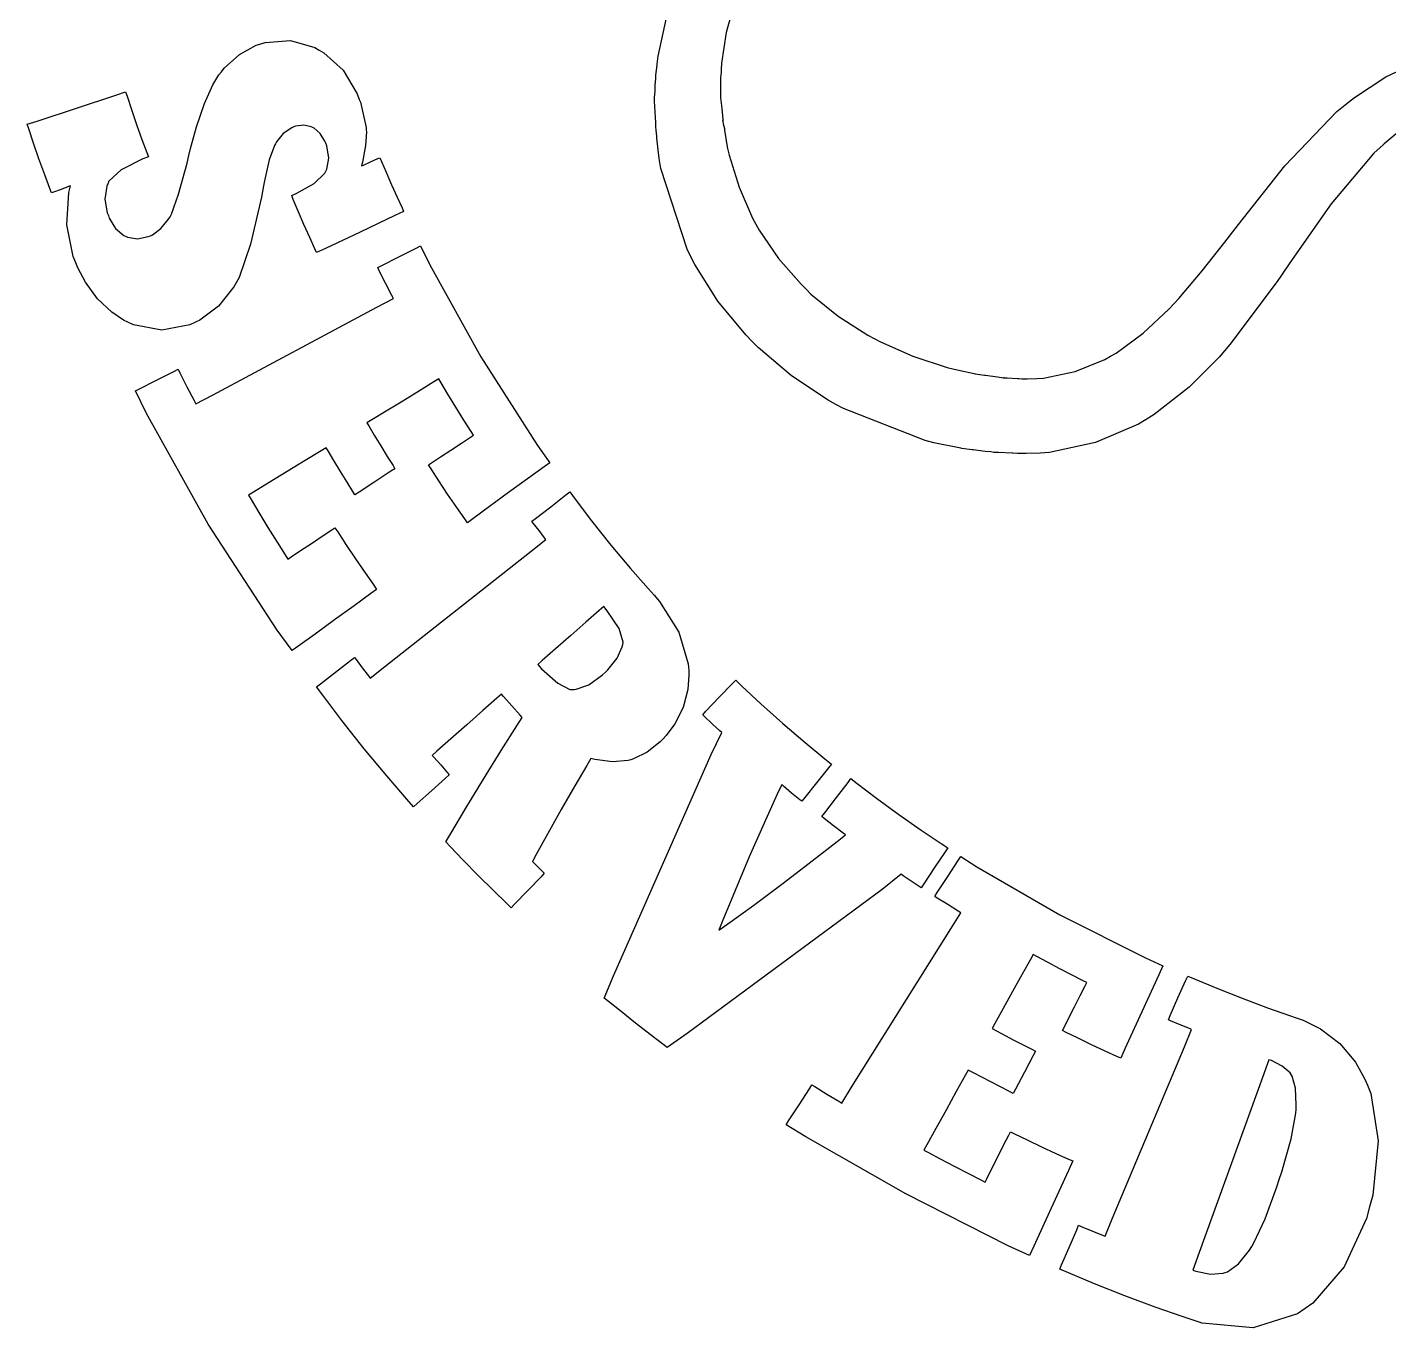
# Model space of a CAD drawing. Extents: x 58 to 299, y 50 to 312.
# Drawn here: x 65.5 to 154.3, y 56.1 to 140.9 of the extents above; entities that cross this region are included whole.
import ezdxf

# ---------------------------------------------------------------- set-up
doc = ezdxf.new("R2010")
doc.units = 0
doc.header["$MEASUREMENT"] = 0

msp = doc.modelspace()

# ---------------------------------------------------------------- linework, layer by layer
at = {"color": 40}
for points in [[(111.653, 142.506), (111.111, 140.578), (110.798, 138.563), (110.772, 138.148), (110.772, 137.99), (110.736, 137.633), (110.736, 137.513), (110.736, 136.313), (110.808, 135.607), (110.878, 134.902), (110.878, 134.797), (110.878, 134.797), (110.878, 134.831), (110.878, 134.831), (110.878, 134.797), (110.913, 134.621), (110.985, 134.302), (111.001, 134.197), (111.177, 133.113), (111.195, 132.997), (111.3, 132.574), (111.953, 130.489), (112.817, 128.455), (113.029, 128.058), (113.25, 127.671), (114.511, 125.837), (115.984, 124.143), (116.31, 123.825), (116.628, 123.508), (118.401, 122.075), (120.349, 120.835), (120.756, 120.614), (121.161, 120.394), (123.286, 119.451), (125.519, 118.719), (125.978, 118.604), (127.283, 118.321), (127.335, 118.305), (127.961, 118.226), (128.022, 118.217), (128.8, 118.11), (129.187, 118.04), (129.223, 118.04), (129.224, 118.04), (129.231, 118.04), (129.187, 118.04), (129.187, 118.04), (129.433, 118.04), (130.105, 118.004), (130.183, 118.004), (130.394, 117.978), (130.422, 117.968), (130.74, 117.968), (131.374, 118.004), (131.805, 118.032), (133.865, 118.451), (135.801, 119.24), (136.172, 119.451), (136.542, 119.663), (138.301, 120.964), (139.973, 122.53), (140.299, 122.873), (140.617, 123.217), (142.143, 125.025), (143.633, 126.904), (143.933, 127.283), (144.515, 128.05), (147.536, 131.882), (150.927, 135.414), (151.694, 136.032), (152.082, 136.34), (154.128, 137.681), (156.315, 138.704)], [(154.798, 133.959), (154.03, 133.315), (153.952, 133.244), (153.352, 132.698), (150.57, 129.391), (147.876, 125.554), (147.321, 124.743), (147.038, 124.338), (143.959, 120.219), (143.617, 119.804), (143.264, 119.399), (141.296, 117.431), (139.012, 115.641), (138.501, 115.322), (137.988, 115.014), (135.188, 113.821), (132.194, 113.171), (131.586, 113.135), (130.668, 113.101), (130.211, 113.101), (130.095, 113.101), (129.796, 113.127), (129.752, 113.135), (128.87, 113.171), (128.552, 113.171), (128.375, 113.206), (127.988, 113.242), (127.212, 113.348), (127.14, 113.357), (126.479, 113.436), (126.401, 113.454), (124.637, 113.807), (124.08, 113.949), (118.752, 116.038), (118.251, 116.31), (117.748, 116.585), (115.357, 118.164), (113.18, 120.025), (112.783, 120.438), (112.376, 120.844), (110.564, 123.045), (109.051, 125.44), (108.796, 125.942), (108.549, 126.445), (106.848, 131.692), (106.751, 132.221), (106.733, 132.354), (106.583, 133.677), (106.575, 133.809), (106.539, 134.196), (106.503, 134.408), (106.503, 134.691), (106.469, 135.396), (106.433, 136.102), (106.433, 136.306), (106.469, 136.762), (106.469, 136.914), (106.469, 137.116), (106.503, 137.572), (106.503, 137.724), (106.511, 137.796), (106.6, 138.439), (106.609, 138.501), (106.67, 139.022), (107.217, 141.536)]]:
    msp.add_lwpolyline(points, dxfattribs=at)
at = {"color": 7}
for points in [[(65.5105, 134.585), (66.1539, 134.797), (68.7201, 135.643), (71.2872, 136.49), (71.9307, 136.701), (72.0245, 136.414), (72.3113, 135.545), (72.6447, 134.559), (72.9933, 133.587), (73.3062, 132.748), (73.4138, 132.468), (73.043, 132.328), (71.64, 131.614), (70.8381, 130.864), (70.7679, 130.704), (70.696, 130.546), (70.5721, 129.704), (70.7305, 128.809), (70.8021, 128.623), (70.8628, 128.457), (71.2735, 127.781), (71.8069, 127.336), (71.9307, 127.283), (72.0535, 127.222), (72.7026, 127.116), (73.4039, 127.256), (73.5542, 127.317), (73.6769, 127.371), (74.228, 127.777), (74.7268, 128.393), (74.8249, 128.552), (74.9131, 128.712), (75.3883, 130.03), (75.9354, 132.037), (76.0596, 132.538), (76.1683, 133.01), (76.5528, 134.41), (77.0763, 135.948), (77.6206, 137.148), (78.0161, 137.809), (78.1763, 138.006), (78.3608, 138.237), (79.3612, 139.145), (80.4499, 139.736), (80.6799, 139.806), (81.0232, 139.922), (82.6865, 140.049), (84.2603, 139.594), (84.5605, 139.417), (84.8596, 139.251), (86.1176, 138.118), (87.0398, 136.579), (87.1721, 136.208), (87.2423, 136.032), (87.6198, 134.382), (87.6293, 134.232), (87.6378, 134.083), (87.5757, 133.197), (87.3732, 132.117), (87.3125, 131.869), (87.4353, 131.922), (87.9119, 132.133), (88.3874, 132.345), (88.5112, 132.398), (88.6121, 132.162), (88.918, 131.451), (89.275, 130.639), (89.6373, 129.833), (89.9569, 129.137), (90.0645, 128.904), (89.4994, 128.632), (87.2367, 127.552), (84.9574, 126.489), (84.3841, 126.224), (84.2712, 126.468), (83.9364, 127.2), (83.5586, 128.05), (83.1882, 128.914), (82.8668, 129.675), (82.7624, 129.928), (83.0612, 130.061), (84.2162, 130.722), (84.9133, 131.384), (84.9835, 131.516), (85.054, 131.648), (85.1821, 132.368), (85.0456, 133.174), (84.9835, 133.35), (84.9298, 133.474), (84.613, 133.981), (84.2257, 134.328), (84.1375, 134.372), (84.0398, 134.416), (83.5462, 134.523), (83.0171, 134.452), (82.9028, 134.408), (82.7705, 134.356), (82.1972, 133.981), (81.7644, 133.446), (81.704, 133.314), (81.6321, 133.192), (81.3015, 132.257), (80.9886, 130.899), (80.9265, 130.564), (80.7847, 129.824), (80.0848, 126.763), (79.3295, 124.584), (79.1626, 124.284), (78.9947, 123.985), (77.9942, 122.727), (76.7637, 121.805), (76.4826, 121.672), (76.1199, 121.496), (74.2901, 121.143), (72.4422, 121.496), (72.0729, 121.672), (71.7959, 121.812), (71.0226, 122.334), (70.1008, 123.203), (69.318, 124.278), (68.8178, 125.225), (68.6855, 125.553), (68.5176, 125.96), (68.0985, 128.032), (68.2265, 130.14), (68.3327, 130.564), (68.2089, 130.52), (67.7153, 130.335), (67.2207, 130.149), (67.098, 130.105), (66.9851, 130.401), (66.6517, 131.291), (66.2767, 132.319), (65.9172, 133.36), (65.6096, 134.279), (65.5105, 134.585)], [(72.566, 117.192), (72.8391, 117.335), (73.9454, 117.899), (75.0715, 118.463), (75.354, 118.604), (75.4683, 118.375), (75.9217, 117.463), (76.393, 116.567), (76.5168, 116.346), (77.5931, 116.92), (88.3172, 122.652), (89.3932, 123.226), (89.2874, 123.42), (88.882, 124.218), (88.4756, 125.034), (88.3708, 125.236), (88.6435, 125.378), (89.7502, 125.942), (90.8748, 126.507), (91.1571, 126.647), (91.7649, 125.413), (95.0958, 119.403), (98.7958, 113.621), (99.5895, 112.5), (99.2283, 112.241), (98.1452, 111.458), (96.9077, 110.557), (95.6691, 109.649), (94.5871, 108.851), (94.2276, 108.585), (94.0498, 108.835), (93.5221, 109.583), (92.9294, 110.447), (92.3505, 111.325), (91.8503, 112.101), (91.6862, 112.36), (91.882, 112.491), (92.4705, 112.882), (93.1499, 113.33), (93.8294, 113.779), (94.4178, 114.171), (94.6146, 114.3), (94.4605, 114.544), (93.9987, 115.276), (93.4724, 116.122), (92.9527, 116.975), (92.505, 117.72), (92.3576, 117.968), (92.0433, 117.774), (91.0978, 117.191), (90.0105, 116.528), (88.9233, 115.871), (87.9796, 115.302), (87.6653, 115.112), (87.7838, 114.91), (88.1447, 114.306), (88.5694, 113.612), (88.9991, 112.919), (89.3741, 112.316), (89.4994, 112.113), (89.2348, 111.946), (88.1944, 111.267), (87.1541, 110.588), (86.8895, 110.419), (86.7586, 110.622), (86.3741, 111.231), (85.9413, 111.941), (85.514, 112.657), (85.1436, 113.282), (85.0194, 113.488), (84.6748, 113.282), (83.6443, 112.656), (82.466, 111.937), (81.2934, 111.217), (80.2778, 110.592), (79.9402, 110.383), (80.1109, 110.101), (80.6235, 109.248), (81.2133, 108.277), (81.8085, 107.319), (82.3352, 106.495), (82.514, 106.222), (82.7207, 106.358), (83.3409, 106.77), (84.0493, 107.244), (84.7563, 107.72), (85.3765, 108.132), (85.5846, 108.267), (85.762, 107.994), (86.3011, 107.178), (86.928, 106.244), (87.5633, 105.317), (88.1158, 104.513), (88.3006, 104.246), (87.9327, 103.98), (86.8303, 103.177), (85.561, 102.253), (84.2864, 101.33), (83.1688, 100.526), (82.7966, 100.259), (81.8169, 101.592), (77.3105, 108.501), (73.2977, 115.711), (72.566, 117.192)], [(84.3841, 97.8958), (84.6307, 98.0818), (85.6188, 98.8356), (86.6055, 99.6075), (86.8535, 99.8001), (86.9583, 99.6678), (87.3647, 99.1306), (87.7715, 98.5933), (87.8777, 98.461), (88.8298, 99.2106), (98.389, 106.741), (99.3429, 107.491), (99.2547, 107.607), (98.8963, 108.078), (98.5213, 108.569), (98.425, 108.692), (98.6716, 108.877), (99.6597, 109.631), (100.646, 110.403), (100.894, 110.596), (101.249, 110.125), (102.325, 108.715), (103.58, 107.134), (104.867, 105.6), (106.013, 104.291), (106.398, 103.857), (106.751, 103.46), (108.016, 101.46), (108.628, 99.387), (108.656, 98.9542), (108.668, 98.6441), (108.593, 97.7043), (108.297, 96.5426), (107.757, 95.4677), (107.182, 94.7014), (106.962, 94.4742), (106.794, 94.2979), (105.948, 93.6198), (105.066, 93.187), (104.881, 93.1333), (104.705, 93.0811), (103.695, 92.9968), (102.525, 93.1429), (102.27, 93.2035), (102.008, 92.7597), (101.228, 91.4231), (100.338, 89.8797), (99.4625, 88.3225), (98.709, 86.9569), (98.461, 86.5008), (98.5393, 86.4224), (98.848, 86.1138), (99.1567, 85.8051), (99.2367, 85.725), (99.0244, 85.4964), (98.1604, 84.5965), (97.2951, 83.6979), (97.0841, 83.4679), (96.792, 83.7477), (95.921, 84.5922), (94.9233, 85.5804), (93.9394, 86.589), (93.0949, 87.4751), (92.8165, 87.7715), (93.1415, 88.3225), (94.1243, 89.9721), (95.2623, 91.8559), (96.4212, 93.7246), (97.4453, 95.3463), (97.7896, 95.8854), (97.6574, 96.0356), (97.1187, 96.6445), (96.581, 97.2524), (96.4487, 97.4026), (96.1457, 97.1367), (95.2377, 96.333), (94.1917, 95.4098), (93.1443, 94.4866), (92.2362, 93.6833), (91.9346, 93.4159), (92.039, 93.2931), (92.48, 92.7943), (92.921, 92.2775), (93.0271, 92.1452), (92.7971, 91.9346), (91.8767, 91.0925), (90.9366, 90.2684), (90.6999, 90.0645), (90.2642, 90.5648), (88.9674, 92.0722), (87.4889, 93.8484), (86.0351, 95.691), (84.7908, 97.342), (84.3841, 97.8958)], [(103.117, 103.117), (102.827, 102.864), (101.957, 102.102), (100.965, 101.231), (99.9712, 100.36), (99.103, 99.5976), (98.8138, 99.3429), (99.0505, 99.0699), (100.127, 98.122), (100.914, 97.7194), (101.177, 97.7194), (101.326, 97.729), (102.133, 98.02), (103.029, 98.6635), (103.223, 98.848), (103.382, 98.9983), (103.985, 99.7479), (104.325, 100.499), (104.352, 100.648), (104.378, 100.79), (104.118, 101.684), (103.346, 102.844), (103.117, 103.117)], [(103.152, 77.5751), (103.743, 79.0402), (110.119, 93.4695), (110.808, 94.8972), (110.684, 95.0129), (110.189, 95.48), (109.696, 95.9474), (109.573, 96.0617), (109.784, 96.2918), (110.648, 97.204), (111.512, 98.0983), (111.724, 98.3188), (112.132, 97.9343), (113.364, 96.7853), (114.793, 95.4927), (116.248, 94.2467), (117.534, 93.1954), (117.968, 92.8508), (117.774, 92.6042), (116.998, 91.634), (116.222, 90.6653), (116.028, 90.4173), (115.896, 90.5235), (115.363, 90.9518), (114.846, 91.3956), (114.723, 91.5099), (114.432, 90.8816), (113.573, 88.991), (112.611, 86.8056), (111.682, 84.6007), (110.892, 82.6671), (110.632, 82.0208), (111.199, 82.4248), (112.897, 83.6468), (114.824, 85.0731), (116.717, 86.5258), (118.345, 87.8032), (118.886, 88.2304), (118.726, 88.3447), (118.097, 88.8175), (117.483, 89.3064), (117.335, 89.4292), (117.527, 89.6772), (118.299, 90.6639), (119.053, 91.652), (119.239, 91.8986), (119.652, 91.579), (120.905, 90.6279), (122.356, 89.5629), (123.828, 88.5363), (125.119, 87.6681), (125.553, 87.3827), (125.377, 87.128), (124.689, 86.0915), (124.001, 85.0374), (123.825, 84.7729), (123.693, 84.861), (123.158, 85.2138), (122.642, 85.5666), (122.52, 85.6548), (121.275, 84.6681), (108.549, 75.2658), (107.244, 74.3659), (106.965, 74.574), (106.134, 75.2052), (105.184, 75.9449), (104.242, 76.6974), (103.423, 77.3561), (103.152, 77.5751)], [(115.006, 69.3208), (115.172, 69.5854), (115.852, 70.6258), (116.531, 71.6661), (116.699, 71.9307), (116.892, 71.8083), (117.669, 71.319), (118.445, 70.8477), (118.64, 70.7319), (119.283, 71.7642), (125.747, 82.109), (126.401, 83.1494), (126.232, 83.2556), (125.553, 83.6785), (124.874, 84.1029), (124.707, 84.2077), (124.874, 84.4723), (125.553, 85.514), (126.232, 86.5547), (126.401, 86.8193), (127.449, 86.1399), (132.865, 83.0047), (138.456, 80.2047), (139.594, 79.6918), (139.32, 79.0924), (138.217, 76.6907), (137.115, 74.2692), (136.842, 73.6604), (136.586, 73.7732), (135.819, 74.1204), (134.938, 74.5338), (134.054, 74.9596), (133.288, 75.3346), (133.033, 75.4585), (133.139, 75.6666), (133.459, 76.2924), (133.826, 77.016), (134.193, 77.7462), (134.513, 78.3869), (134.621, 78.5992), (134.384, 78.7178), (133.672, 79.0744), (132.861, 79.4907), (132.055, 79.9193), (131.358, 80.3039), (131.127, 80.4333), (130.949, 80.1081), (130.411, 79.1337), (129.786, 78.0175), (129.162, 76.9013), (128.623, 75.9273), (128.447, 75.6006), (128.728, 75.4518), (129.857, 74.8467), (130.987, 74.2611), (131.269, 74.1193), (131.127, 73.8463), (130.558, 72.7438), (129.971, 71.6414), (129.822, 71.3673), (129.53, 71.5176), (128.357, 72.1127), (127.185, 72.7258), (126.894, 72.8846), (126.698, 72.5357), (126.114, 71.483), (125.447, 70.2744), (124.78, 69.0644), (124.197, 68.0131), (124.001, 67.6631), (124.266, 67.521), (125.065, 67.0952), (125.98, 66.609), (126.904, 66.1307), (127.715, 65.7172), (127.988, 65.5807), (128.1, 65.8012), (128.434, 66.4616), (128.816, 67.2222), (129.198, 67.9827), (129.533, 68.6428), (129.646, 68.8619), (129.917, 68.7268), (130.736, 68.3274), (131.674, 67.8836), (132.611, 67.4536), (133.43, 67.0814), (133.703, 66.9576), (133.42, 66.3402), (132.292, 63.8708), (131.162, 61.4013), (130.881, 60.784), (129.504, 61.4193), (122.811, 64.8148), (116.292, 68.5271), (115.006, 69.3208)], [(132.857, 59.902), (132.979, 60.1846), (133.473, 61.3184), (133.967, 62.4678), (134.092, 62.7585), (134.258, 62.6883), (134.942, 62.4071), (135.643, 62.1249), (135.819, 62.0529), (136.287, 63.1733), (140.995, 74.4015), (141.464, 75.5304), (141.314, 75.5922), (140.705, 75.8472), (140.095, 76.1037), (139.947, 76.164), (140.069, 76.4466), (140.568, 77.5945), (141.085, 78.7411), (141.217, 79.0222), (141.69, 78.8226), (143.113, 78.2257), (144.753, 77.5684), (146.406, 76.9497), (147.857, 76.4371), (148.343, 76.2702), (148.734, 76.1379), (149.858, 75.5826), (151.125, 74.6263), (152.148, 73.3986), (152.771, 72.2877), (152.929, 71.8965), (153.15, 71.3507), (153.633, 68.272), (153.272, 64.7361), (153.07, 63.959), (152.867, 63.2093), (151.42, 60.0481), (149.374, 57.6792), (148.872, 57.3264), (148.369, 56.9736), (145.481, 56.0751), (142.151, 56.3742), (141.428, 56.6208), (140.842, 56.8166), (139.091, 57.4216), (137.102, 58.1561), (135.133, 58.9428), (133.424, 59.6593), (132.857, 59.902)], [(146.509, 73.5542), (146.094, 72.4076), (141.948, 60.9783), (141.534, 59.8318), (141.737, 59.7613), (142.685, 59.5768), (143.509, 59.6374), (143.651, 59.6896), (143.792, 59.7337), (144.515, 60.2463), (145.238, 61.1463), (145.38, 61.3833), (145.521, 61.6133), (146.252, 63.1747), (147.019, 65.2639), (147.179, 65.7571), (147.345, 66.252), (147.95, 68.3948), (148.255, 70.0786), (148.273, 70.3432), (148.289, 70.6078), (148.245, 71.6979), (148.025, 72.4877), (147.954, 72.602), (147.884, 72.6997), (147.377, 73.1449), (146.675, 73.502), (146.509, 73.5542)]]:
    msp.add_lwpolyline(points, close=True, dxfattribs=at)

doc.saveas('drawing.dxf')
